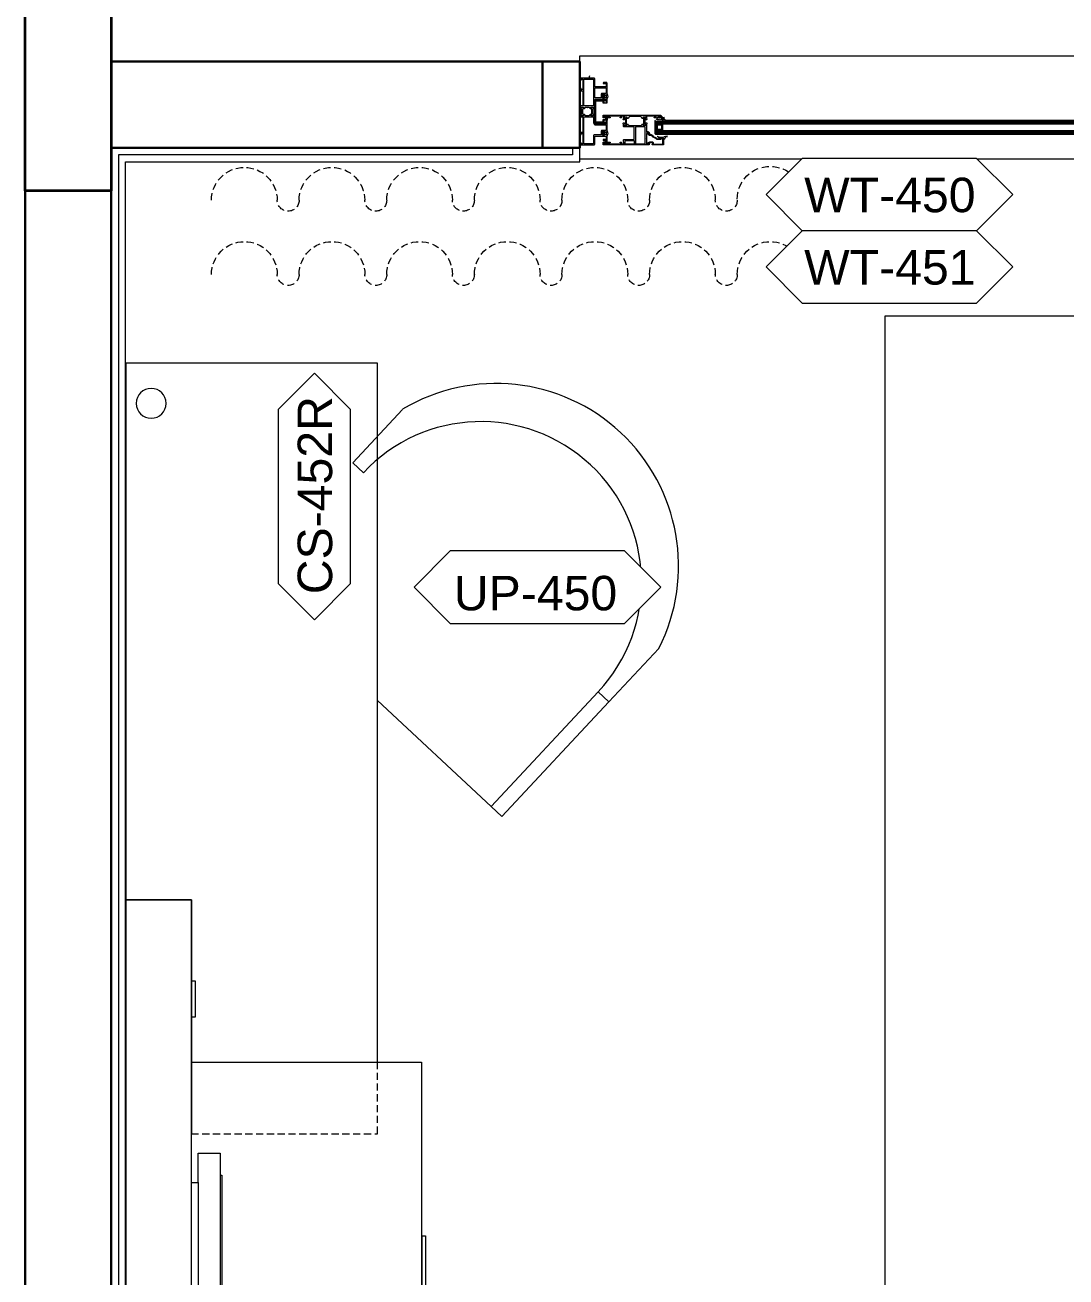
# Model space of a CAD drawing. Header units: centimetres. Extents: x 118932 to 154602, y -32682 to -23521.
# Drawn here: x 139786.2 to 139967.2, y -25458.4 to -25240.6 of the extents above; entities that cross this region are included whole.
import ezdxf

# ---------------------------------------------------------------- set-up
doc = ezdxf.new("R2010")
doc.units = ezdxf.units.CM
doc.header["$LTSCALE"] = 50
doc.header["$MEASUREMENT"] = 0
doc.linetypes.add('Dash', pattern=[6.35, 3.175, -3.175])
doc.linetypes.add('HIDDEN', pattern=[0.375, 0.25, -0.125])
for name, color, linetype, lineweight, true_color in [('GEN_00_BL_Yazı', 7, 'Continuous', 0, 0x4f5250), ('GEN_01_TA_Kolon', 7, 'Continuous', 35, 0xd05d28), ('GEN_02_TF_Aydınlatma', 7, 'Continuous', 9, 0xf6a950), ('GEN_02_TF_Mobilya', 7, 'Continuous', 5, 0x745e3d), ('GEN_02_TF_Pencere', 7, 'Continuous', 9, 0x6093ac), ('GEN_05_ML_Alçıpan_giydirme', 7, 'Continuous', 18, 0x7ebab5), ('GEN_05_ML_Mermer', 7, 'Continuous', 9, 0x9d8692), ('KALACAK DUVARLAR', 7, 'Continuous', 30, 0x005387), ('ÖRÜLECEK DUVARLAR', 7, 'Continuous', 30, 0xfaca30)]:
    doc.layers.add(name, color=color, linetype=linetype, lineweight=lineweight, true_color=true_color)
doc.layers.add('GEN_02_TF_Halı', color=7, linetype='Continuous', lineweight=5, true_color=0x903373, transparency=0.8)
doc.styles.add('Arial_6', font='arial.ttf', dxfattribs={"height": 59.5325})

# ---------------------------------------------------------------- blocks, each defined once
blk = doc.blocks.new('LEVEL 0-1_D BLOK_KOLON')
at = {"layer": 'GEN_01_TA_Kolon'}
blk.add_lwpolyline([(1009, 1793.48), (994, 1793.48), (994, 1832.98), (1009, 1832.98)], close=True, dxfattribs=at)
blk = doc.blocks.new('KALACAK DUVALAR LEVEL 0 D BLOK')
at = {"layer": 'KALACAK DUVARLAR', "elevation": 0}
for points in [[(-365.5, 1966.35), (-290.5, 1966.36), (-290.5, 1981.38), (-365.5, 1981.38)], [(-380.5, 1958.91), (-380.5, 1156.45), (-635.95, 1156.45), (-635.95, 1141.45), (-361.5, 1141.45), (-361.5, 1156.45), (-365.5, 1156.45), (-365.5, 1958.91)]]:
    blk.add_lwpolyline(points, dxfattribs=at)
blk = doc.blocks.new('P7_')
at = {"layer": 'GEN_02_TF_Pencere', "linetype": 'Continuous'}
for p, q in [((163293.16, -16172.52, 0), (163293.16, -16173.03, 0)), ((163293.18, -16172.52, 0), (163293.18, -16173.03, 0)), ((163293.2, -16172.52, 0), (163293.2, -16173.03, 0)), ((163293.22, -16172.52, 0), (163293.22, -16173.03, 0)), ((163293.24, -16172.52, 0), (163293.24, -16173.03, 0)), ((163293.26, -16172.52, 0), (163293.26, -16173.03, 0)), ((163293.28, -16172.52, 0), (163293.28, -16173.03, 0)), ((163293.3, -16172.52, 0), (163293.3, -16173.03, 0)), ((163293.32, -16172.52, 0), (163293.32, -16173.03, 0)), ((163293.34, -16172.52, 0), (163293.34, -16173.03, 0)), ((163293.36, -16172.52, 0), (163293.36, -16173.03, 0)), ((163293.38, -16172.52, 0), (163293.38, -16173.03, 0)), ((163293.4, -16172.52, 0), (163293.4, -16173.03, 0)), ((163293.42, -16172.52, 0), (163293.42, -16173.03, 0)), ((163293.44, -16172.52, 0), (163293.44, -16173.03, 0)), ((163293.46, -16172.52, 0), (163293.46, -16173.03, 0)), ((163293.16, -16176.92, 0), (163293.16, -16176.41, 0)), ((163293.18, -16176.92, 0), (163293.18, -16176.41, 0)), ((163293.2, -16176.92, 0), (163293.2, -16176.41, 0)), ((163293.22, -16176.92, 0), (163293.22, -16176.41, 0)), ((163293.24, -16176.92, 0), (163293.24, -16176.41, 0)), ((163293.26, -16176.92, 0), (163293.26, -16176.41, 0)), ((163293.28, -16176.92, 0), (163293.28, -16176.41, 0)), ((163293.3, -16176.92, 0), (163293.3, -16176.41, 0)), ((163293.32, -16176.92, 0), (163293.32, -16176.41, 0)), ((163293.34, -16176.92, 0), (163293.34, -16176.41, 0)), ((163293.36, -16176.92, 0), (163293.36, -16176.41, 0)), ((163293.38, -16176.92, 0), (163293.38, -16176.41, 0)), ((163293.4, -16176.92, 0), (163293.4, -16176.41, 0)), ((163293.42, -16176.92, 0), (163293.42, -16176.41, 0)), ((163293.44, -16176.92, 0), (163293.44, -16176.41, 0)), ((163293.46, -16176.92, 0), (163293.46, -16176.41, 0))]:
    blk.add_line(p, q, dxfattribs=at)
at = {"layer": 'GEN_02_TF_Pencere'}
for p, q in [((163301.79, -16173.07, 0), (163301.84, -16173.02, 0)), ((163301.79, -16173.57, 0), (163301.79, -16173.07, 0)), ((163301.79, -16173.22, 0), (163382.72, -16173.22, 0)), ((163301.79, -16173.32, 0), (163382.72, -16173.32, 0)), ((163301.79, -16173.42, 0), (163382.72, -16173.42, 0)), ((163301.79, -16173.52, 0), (163382.72, -16173.52, 0)), ((163301.84, -16173.62, 0), (163301.79, -16173.57, 0)), ((163302.16, -16173.62, 0), (163301.79, -16173.62, 0)), ((163301.79, -16173.62, 0), (163301.79, -16174.82, 0)), ((163301.79, -16174.82, 0), (163301.79, -16173.62, 0)), ((163301.83, -16174.82, 0), (163301.83, -16173.62, 0)), ((163301.87, -16174.82, 0), (163301.87, -16173.62, 0)), ((163301.91, -16174.82, 0), (163301.91, -16173.62, 0)), ((163301.95, -16174.82, 0), (163301.95, -16173.62, 0)), ((163301.99, -16174.82, 0), (163301.99, -16173.62, 0)), ((163302.01, -16173.77, 0), (163302.16, -16173.62, 0)), ((163302.01, -16174.67, 0), (163302.01, -16173.77, 0)), ((163302.03, -16173.75, 0), (163302.03, -16173.62, 0)), ((163302.07, -16173.71, 0), (163302.07, -16173.62, 0)), ((163302.09, -16173.8, 0), (163302.24, -16173.65, 0)), ((163302.09, -16174.64, 0), (163302.09, -16173.8, 0)), ((163302.1, -16172.65, 0), (163302.1, -16172.9, 0)), ((163302.11, -16172.94, 0), (163302.14, -16173, 0)), ((163302.11, -16173.67, 0), (163302.11, -16173.62, 0)), ((163302.52, -16172.62, 0), (163302.13, -16172.63, 0)), ((163302.15, -16173.63, 0), (163302.15, -16173.62, 0)), ((163302.16, -16173.62, 0), (163382.34, -16173.62, 0)), ((163302.21, -16173, 0), (163302.27, -16172.86, 0)), ((163302.24, -16173.65, 0), (163303.09, -16173.65, 0)), ((163302.24, -16173.9, 0), (163302.34, -16173.8, 0)), ((163302.24, -16174.54, 0), (163302.24, -16173.9, 0)), ((163302.33, -16172.86, 0), (163302.38, -16173, 0)), ((163302.34, -16173.8, 0), (163302.94, -16173.8, 0)), ((163302.62, -16172.34, 0), (163302.46, -16172.45, 0)), ((163302.46, -16173, 0), (163302.53, -16172.86, 0)), ((163302.48, -16172.51, 0), (163302.52, -16172.51, 0)), ((163302.52, -16172.51, 0), (163302.52, -16172.62, 0)), ((163302.59, -16172.86, 0), (163302.64, -16173, 0)), ((163302.6, -16172.6, 0), (163302.6, -16172.44, 0)), ((163302.87, -16172.34, 0), (163302.62, -16172.34, 0)), ((163302.63, -16172.41, 0), (163302.86, -16172.41, 0)), ((163302.86, -16172.62, 0), (163302.63, -16172.62, 0)), ((163302.72, -16173, 0), (163302.8, -16172.86, 0)), ((163302.85, -16172.86, 0), (163302.89, -16172.96, 0)), ((163303.03, -16172.45, 0), (163302.87, -16172.34, 0)), ((163302.88, -16172.62, 0), (163302.88, -16172.62, 0)), ((163302.89, -16172.44, 0), (163302.89, -16172.6, 0)), ((163302.89, -16172.96, 0), (163302.89, -16172.96, 0)), ((163302.93, -16172.83, 0), (163302.93, -16172.81, 0)), ((163302.93, -16172.83, 0), (163302.93, -16172.83, 0)), ((163302.94, -16173.8, 0), (163302.94, -16174.64, 0)), ((163302.97, -16172.62, 0), (163302.97, -16172.51, 0)), ((163302.97, -16172.51, 0), (163303.01, -16172.51, 0)), ((163303.27, -16172.62, 0), (163302.97, -16172.62, 0)), ((163302.99, -16173.01, 0), (163303.24, -16173.01, 0)), ((163303.03, -16172.72, 0), (163303.22, -16172.72, 0)), ((163303.22, -16172.92, 0), (163303.03, -16172.92, 0)), ((163303.09, -16173.65, 0), (163303.09, -16174.79, 0)), ((163303.3, -16172.54, 0), (163303.3, -16172.6, 0)), ((163303.32, -16172.81, 0), (163303.32, -16172.83, 0)), ((163303.4, -16172.97, 0), (163303.61, -16173.17, 0)), ((163303.66, -16173.13, 0), (163303.48, -16172.91, 0)), ((163303.57, -16173.02, 0), (163382.67, -16173.02, 0)), ((163303.66, -16173.12, 0), (163382.72, -16173.12, 0)), ((163301.79, -16174.87, 0), (163301.84, -16174.82, 0)), ((163301.79, -16174.82, 0), (163302.16, -16174.82, 0)), ((163301.79, -16174.82, 0), (163301.79, -16174.82, 0)), ((163301.79, -16175.37, 0), (163301.79, -16174.87, 0)), ((163301.79, -16174.92, 0), (163382.72, -16174.92, 0)), ((163301.79, -16175.02, 0), (163382.72, -16175.02, 0)), ((163301.79, -16175.12, 0), (163382.72, -16175.12, 0)), ((163301.79, -16175.22, 0), (163382.72, -16175.22, 0)), ((163301.79, -16175.32, 0), (163382.72, -16175.32, 0)), ((163301.84, -16175.42, 0), (163301.79, -16175.37, 0)), ((163301.84, -16175.42, 0), (163382.67, -16175.42, 0)), ((163302.16, -16174.82, 0), (163302.01, -16174.67, 0)), ((163302.03, -16174.82, 0), (163302.03, -16174.68, 0)), ((163302.07, -16174.82, 0), (163302.07, -16174.72, 0)), ((163302.24, -16174.79, 0), (163302.09, -16174.64, 0)), ((163302.11, -16174.82, 0), (163302.11, -16174.76, 0)), ((163302.15, -16174.82, 0), (163302.15, -16174.8, 0)), ((163302.16, -16174.82, 0), (163382.34, -16174.82, 0)), ((163302.34, -16174.64, 0), (163302.24, -16174.54, 0)), ((163303.09, -16174.79, 0), (163302.24, -16174.79, 0)), ((163302.24, -16175.82, 0), (163302.25, -16175.82, 0)), ((163302.94, -16174.64, 0), (163302.34, -16174.64, 0)), ((163302.92, -16176.14, 0), (163302.91, -16176.15, 0)), ((163303.24, -16176.13, 0), (163302.97, -16176.13, 0)), ((163303.27, -16176.33, 0), (163303.27, -16176.15, 0)), ((163303.33, -16176.36, 0), (163303.3, -16176.36, 0)), ((163303.3, -16176.36, 0), (163303.3, -16176.36, 0))]:
    blk.add_line(p, q, dxfattribs=at)
at = {"layer": 'GEN_02_TF_Pencere', "extrusion": (0, 0, -1), "elevation": 0}
for points in [[(-163289.22, -16167.88), (-163289.22, -16170.51, 0.414214), (-163289.19, -16170.54), (-163288.75, -16170.54, -0.414214), (-163288.72, -16170.57), (-163288.72, -16170.85), (-163288.72, -16171.01), (-163288.95, -16171.03, -0.957329), (-163288.96, -16170.99, 0.267761), (-163288.94, -16170.98), (-163288.89, -16170.82, 0.843081), (-163288.9, -16170.76), (-163289.35, -16170.76, 0.577366), (-163289.37, -16170.81), (-163289.28, -16170.96, 0.182697), (-163289.27, -16170.97, -0.849744), (-163289.28, -16171.01), (-163289.37, -16171.01, -0.267944), (-163289.63, -16170.86), (-163289.66, -16170.81, 0.267966), (-163289.74, -16170.76), (-163289.83, -16170.76, -1), (-163289.89, -16170.76), (-163289.97, -16170.76, -1), (-163290.03, -16170.76), (-163290.09, -16170.76), (-163290.11, -16170.8), (-163290.13, -16170.76), (-163290.26, -16170.76, 0.267964), (-163290.34, -16170.81), (-163290.37, -16170.86, -0.267944), (-163290.63, -16171.01), (-163290.72, -16171.01, -0.849637), (-163290.73, -16170.97, 0.182928), (-163290.72, -16170.96), (-163290.63, -16170.81, 0.577366), (-163290.65, -16170.76), (-163291.11, -16170.76, 0.843087), (-163291.12, -16170.82), (-163291.06, -16170.98, 0.268123), (-163291.04, -16170.99, -0.957545), (-163291.05, -16171.03), (-163291.35, -16171.01, -0.493156), (-163291.36, -16170.98), (-163291.33, -16170.9, -0.312805), (-163291.31, -16170.88, 0.41134), (-163291.29, -16170.85), (-163291.29, -16169.55, 0.414214), (-163291.49, -16169.35), (-163293.26, -16169.35, 0.414214), (-163293.29, -16169.38), (-163293.24, -16169.52, -0.414214), (-163293.27, -16169.55), (-163293.41, -16169.55, -0.414214), (-163293.44, -16169.52), (-163293.44, -16169.17, -0.399096), (-163293.39, -16169.12), (-163293.01, -16169.1, -0.429495), (-163292.98, -16169.13), (-163292.98, -16169.15, 0.414214), (-163292.93, -16169.2), (-163292.74, -16169.2, 0.414214), (-163292.64, -16169.1), (-163292.64, -16168.6, 0.414214), (-163292.74, -16168.5), (-163292.93, -16168.5, 0.414214), (-163292.98, -16168.55), (-163292.98, -16168.57, -0.429487), (-163293.01, -16168.6), (-163293.39, -16168.58, -0.399104), (-163293.44, -16168.53), (-163293.44, -16166.58, -0.414214), (-163293.34, -16166.48), (-163292.82, -16166.48, -0.414214), (-163292.79, -16166.51), (-163292.79, -16166.6, -0.400696), (-163292.81, -16166.63), (-163293.25, -16166.65, 0.400696), (-163293.28, -16166.68), (-163293.28, -16167.19, 0.414214), (-163293.25, -16167.22), (-163291.32, -16167.22, 0.414214), (-163291.29, -16167.19), (-163291.29, -16165.83, -0.414214), (-163291.14, -16165.68), (-163288.75, -16165.68, -0.414214), (-163288.72, -16165.71), (-163288.72, -16165.93, -0.414214), (-163288.87, -16166.08), (-163288.9, -16166.08, -0.414214), (-163288.92, -16166.06), (-163288.92, -16166.01, -0.36604), (-163288.89, -16165.98, 0.365984), (-163288.87, -16165.95), (-163288.87, -16165.86, 0.414214), (-163288.9, -16165.83), (-163289.01, -16165.83, 0.367429), (-163289.03, -16165.86, -0.364526), (-163289.06, -16165.88), (-163289.19, -16165.88, 0.414214), (-163289.22, -16165.91), (-163289.22, -16166.75), (-163289.25, -16166.78), (-163289.22, -16166.81), (-163289.22, -16167.65, 0.414214), (-163289.19, -16167.68), (-163289.06, -16167.68, -0.364526), (-163289.03, -16167.71, 0.367429), (-163289.01, -16167.73), (-163288.9, -16167.73, 0.414214), (-163288.87, -16167.7), (-163288.87, -16167.61, 0.365984), (-163288.89, -16167.58, -0.36604), (-163288.92, -16167.55), (-163288.92, -16167.5, -0.414214), (-163288.9, -16167.48), (-163288.87, -16167.48, -0.414214), (-163288.72, -16167.63), (-163288.72, -16167.8, -0.414214), (-163288.8, -16167.88), (-163289.22, -16167.88)], [(-163291.29, -16169.12), (-163291.29, -16167.43, 0.414189), (-163291.32, -16167.4), (-163293.23, -16167.4, 0.414238), (-163293.26, -16167.43), (-163293.26, -16168.32, 0.414214), (-163293.23, -16168.35), (-163292.54, -16168.35, -0.414214), (-163292.44, -16168.45), (-163292.44, -16169.05, 0.414214), (-163292.34, -16169.15), (-163291.32, -16169.15, 0.414214), (-163291.29, -16169.12)], [(-163292.78, -16169.39, 0.198912), (-163292.79, -16169.37, 0.198912), (-163292.81, -16169.36), (-163293.22, -16169.36, 0.518649), (-163293.25, -16169.4), (-163293.21, -16169.52, -0.518649), (-163293.24, -16169.56), (-163293.4, -16169.56, 0.414214), (-163293.43, -16169.59), (-163293.43, -16170.05, 0.414214), (-163293.4, -16170.08), (-163292.81, -16170.08, 0.414214), (-163292.78, -16170.05), (-163292.78, -16169.71), (-163291.43, -16169.71), (-163291.43, -16171.49), (-163291.43, -16173.28), (-163292.78, -16173.28), (-163292.78, -16172.94, 0.414214), (-163292.81, -16172.91), (-163293.4, -16172.91, 0.414214), (-163293.43, -16172.94), (-163293.43, -16173.4, 0.414214), (-163293.4, -16173.43), (-163293.24, -16173.43, -0.518649), (-163293.21, -16173.47), (-163293.25, -16173.59, 0.518649), (-163293.22, -16173.63), (-163292.81, -16173.63, 0.414214), (-163292.78, -16173.6), (-163292.78, -16173.43, -0.414214), (-163292.75, -16173.4), (-163291.34, -16173.4, 0.414214), (-163291.31, -16173.37), (-163291.31, -16171.49), (-163291.31, -16169.62, 0.414214), (-163291.34, -16169.59), (-163292.75, -16169.59, -0.414214), (-163292.78, -16169.56), (-163292.78, -16169.39)], [(-163293.44, -16168.41, 0.064394), (-163293.52, -16168.62, 0.064394), (-163293.55, -16168.84, 0.129325), (-163293.44, -16169.27), (-163293.44, -16169.12, -0.399528), (-163293.41, -16169.09), (-163292.99, -16169.07, -0.414214), (-163292.96, -16169.1), (-163292.96, -16169.13, 0.414214), (-163292.93, -16169.16), (-163292.93, -16169.16, 0.295923), (-163292.84, -16169.1, 0.104809), (-163292.78, -16168.84, 0.104809), (-163292.84, -16168.58, 0.295923), (-163292.93, -16168.52), (-163292.93, -16168.52, 0.414214), (-163292.96, -16168.55), (-163292.96, -16168.58, -0.414214), (-163292.99, -16168.61), (-163293.41, -16168.59, -0.399528), (-163293.44, -16168.56), (-163293.44, -16168.41)], [(-163292.89, -16169.49, -0.190395), (-163292.88, -16169.51), (-163292.88, -16169.95, -0.414214), (-163292.91, -16169.98), (-163293.3, -16169.98, -0.414214), (-163293.33, -16169.95), (-163293.33, -16169.69, -0.414214), (-163293.3, -16169.66), (-163293.26, -16169.66, 0.505029), (-163293.12, -16169.47), (-163292.91, -16169.48, -0.190395), (-163292.89, -16169.49)], [(-163293.29, -16168.7), (-163292.97, -16168.71, -0.337036), (-163292.94, -16168.74, -0.054259), (-163292.93, -16168.84, -0.054259), (-163292.94, -16168.95, -0.337036), (-163292.97, -16168.97), (-163293.29, -16168.99, -0.32284), (-163293.32, -16168.97, -0.093955), (-163293.35, -16168.84, -0.093955), (-163293.32, -16168.72, -0.32284), (-163293.29, -16168.7)], [(-163289.02, -16171.93), (-163289.02, -16171.08, -0.131652), (-163289, -16171.02), (-163288.9, -16170.84), (-163288.9, -16170.8, 0.414214), (-163288.94, -16170.76), (-163289.28, -16170.76, 0.414214), (-163289.32, -16170.8), (-163289.32, -16170.84), (-163289.21, -16171.02, -0.131652), (-163289.2, -16171.08), (-163289.2, -16171.93, -0.131652), (-163289.21, -16171.99), (-163289.32, -16172.17), (-163289.32, -16172.2, 0.414214), (-163289.28, -16172.24), (-163288.94, -16172.24, 0.414214), (-163288.9, -16172.2), (-163288.9, -16172.17), (-163289, -16171.99, -0.131652), (-163289.02, -16171.93)], [(-163290.77, -16171.93), (-163290.77, -16171.08, -0.131652), (-163290.76, -16171.02), (-163290.65, -16170.84), (-163290.65, -16170.8, 0.414214), (-163290.69, -16170.76), (-163291.03, -16170.76, 0.414214), (-163291.07, -16170.8), (-163291.07, -16170.84), (-163290.97, -16171.02, -0.131652), (-163290.95, -16171.08), (-163290.95, -16171.93, -0.131652), (-163290.97, -16171.99), (-163291.07, -16172.17), (-163291.07, -16172.2, 0.414214), (-163291.03, -16172.24), (-163290.69, -16172.24, 0.414214), (-163290.65, -16172.2), (-163290.65, -16172.17), (-163290.76, -16171.99, -0.131652), (-163290.77, -16171.93)], [(-163288.75, -16177.33), (-163291.14, -16177.33, -0.414214), (-163291.29, -16177.18), (-163291.29, -16175.81, 0.414214), (-163291.32, -16175.78), (-163293.25, -16175.78, 0.414214), (-163293.28, -16175.81), (-163293.28, -16176.32, 0.400696), (-163293.25, -16176.35), (-163292.81, -16176.38, -0.400696), (-163292.79, -16176.41), (-163292.79, -16176.5, -0.414214), (-163292.82, -16176.53), (-163293.34, -16176.53, -0.414214), (-163293.44, -16176.43), (-163293.44, -16175.6, -0.399104), (-163293.39, -16175.55), (-163293.01, -16175.53, -0.429487), (-163292.98, -16175.56), (-163292.98, -16175.58, 0.414214), (-163292.93, -16175.63), (-163292.74, -16175.63, 0.414214), (-163292.64, -16175.53), (-163292.64, -16175.03, 0.414214), (-163292.74, -16174.93), (-163292.93, -16174.93, 0.414214), (-163292.98, -16174.98), (-163292.98, -16175, -0.429495), (-163293.01, -16175.03), (-163293.39, -16175.02, -0.399096), (-163293.44, -16174.97), (-163293.44, -16173.49, -0.414214), (-163293.41, -16173.46), (-163293.27, -16173.46, -0.518649), (-163293.24, -16173.5), (-163293.28, -16173.62, 0.518649), (-163293.25, -16173.66), (-163291.49, -16173.66, 0.414214), (-163291.29, -16173.46), (-163291.29, -16172.16, 0.41134), (-163291.31, -16172.13, -0.312805), (-163291.33, -16172.11), (-163291.36, -16172.03, -0.493156), (-163291.35, -16172), (-163291.05, -16171.98, -0.957545), (-163291.04, -16172.02, 0.268123), (-163291.06, -16172.03), (-163291.12, -16172.19, 0.843087), (-163291.11, -16172.25), (-163290.65, -16172.25, 0.577366), (-163290.63, -16172.2), (-163290.72, -16172.04, 0.182928), (-163290.73, -16172.03, -0.849637), (-163290.72, -16172), (-163290.63, -16172, -0.267944), (-163290.37, -16172.15), (-163290.34, -16172.2, 0.267964), (-163290.26, -16172.25), (-163290.13, -16172.25), (-163290.11, -16172.21), (-163290.09, -16172.25), (-163290.03, -16172.25, -1), (-163289.97, -16172.25), (-163289.89, -16172.25, -1), (-163289.83, -16172.25), (-163289.74, -16172.25, 0.267966), (-163289.66, -16172.2), (-163289.63, -16172.15, -0.267944), (-163289.37, -16172), (-163289.28, -16172, -0.849744), (-163289.27, -16172.03, 0.182697), (-163289.28, -16172.04), (-163289.37, -16172.2, 0.577366), (-163289.35, -16172.25), (-163288.9, -16172.25, 0.843081), (-163288.89, -16172.19), (-163288.94, -16172.03, 0.267761), (-163288.96, -16172.02, -0.957329), (-163288.95, -16171.98), (-163288.72, -16172), (-163288.72, -16172.16), (-163288.72, -16172.43, -0.414214), (-163288.75, -16172.46), (-163289.19, -16172.46, 0.414214), (-163289.22, -16172.49), (-163289.22, -16175.13), (-163288.8, -16175.13, -0.414214), (-163288.72, -16175.21), (-163288.72, -16175.38, -0.414214), (-163288.87, -16175.53), (-163288.9, -16175.53, -0.414214), (-163288.92, -16175.51), (-163288.92, -16175.45, -0.36604), (-163288.89, -16175.42, 0.365984), (-163288.87, -16175.4), (-163288.87, -16175.31, 0.414214), (-163288.9, -16175.28), (-163289.01, -16175.28, 0.367429), (-163289.03, -16175.3, -0.364526), (-163289.06, -16175.33), (-163289.19, -16175.33, 0.414214), (-163289.22, -16175.36), (-163289.22, -16176.2), (-163289.25, -16176.23), (-163289.22, -16176.26), (-163289.22, -16177.1, 0.414214), (-163289.19, -16177.13), (-163289.06, -16177.13, -0.364526), (-163289.03, -16177.15, 0.367429), (-163289.01, -16177.18), (-163288.9, -16177.18, 0.414214), (-163288.87, -16177.15), (-163288.87, -16177.06, 0.365984), (-163288.89, -16177.03, -0.36604), (-163288.92, -16177), (-163288.92, -16176.95, -0.414214), (-163288.9, -16176.93), (-163288.87, -16176.93, -0.414214), (-163288.72, -16177.08), (-163288.72, -16177.3, -0.414214), (-163288.75, -16177.33)], [(-163291.11, -16177.15), (-163289.4, -16177.15), (-163289.4, -16172.46), (-163291.11, -16172.46), (-163291.11, -16173.46, -0.414214), (-163291.49, -16173.84), (-163293.23, -16173.84, 0.414214), (-163293.26, -16173.87), (-163293.26, -16174.75, 0.414214), (-163293.23, -16174.78), (-163292.54, -16174.78, -0.414214), (-163292.44, -16174.88), (-163292.44, -16175.48, 0.414214), (-163292.34, -16175.58), (-163291.21, -16175.58, -0.414214), (-163291.11, -16175.68), (-163291.11, -16177.15)], [(-163292.82, -16172.12), (-163302.76, -16172.12, 0.414214), (-163302.79, -16172.15), (-163302.79, -16172.59, 0.414214), (-163302.76, -16172.62), (-163302.56, -16172.62, 0.414214), (-163302.49, -16172.55, 0.414214), (-163302.52, -16172.52), (-163302.6, -16172.52, -0.414214), (-163302.65, -16172.47), (-163302.65, -16172.35, -0.414214), (-163302.6, -16172.3), (-163301.93, -16172.3, -0.414214), (-163301.88, -16172.35), (-163301.88, -16172.47, -0.414214), (-163301.93, -16172.52), (-163302.01, -16172.52, 0.414214), (-163302.04, -16172.55, 0.414214), (-163301.97, -16172.62), (-163301.66, -16172.62, 0.414214), (-163301.61, -16172.57), (-163301.61, -16172.55, 0.414214), (-163301.64, -16172.52), (-163301.71, -16172.52, -0.414214), (-163301.74, -16172.49), (-163301.74, -16172.32), (-163300.32, -16172.32, -0.414214), (-163300.29, -16172.35), (-163300.29, -16172.62), (-163300.36, -16172.88, 0.700075), (-163300.25, -16172.95), (-163300.23, -16172.94), (-163300.06, -16172.77, 0.617785), (-163300.07, -16172.71, -0.283333), (-163300.1, -16172.69), (-163300.15, -16172.5), (-163300.15, -16172.48, -0.673162), (-163300.1, -16172.46, 0.202354), (-163300.07, -16172.47), (-163299.69, -16172.47, -0.415901), (-163299.66, -16172.5), (-163299.66, -16172.52, -0.137872), (-163299.66, -16172.54), (-163299.76, -16172.69, 0.585714), (-163299.74, -16172.72), (-163299.6, -16172.72, 0.30109), (-163299.51, -16172.67), (-163299.35, -16172.41, -0.261413), (-163299.27, -16172.37), (-163298.44, -16172.37), (-163298.42, -16172.4), (-163298.4, -16172.37), (-163298.34, -16172.37, 1), (-163298.28, -16172.37), (-163298.2, -16172.37, 1), (-163298.14, -16172.37), (-163297.35, -16172.37, -0.261413), (-163297.27, -16172.41), (-163297.11, -16172.67, 0.261381), (-163297.03, -16172.72), (-163296.88, -16172.72, 0.585524), (-163296.87, -16172.69), (-163296.96, -16172.54, -0.137707), (-163296.96, -16172.52), (-163296.96, -16172.5, -0.414214), (-163296.93, -16172.47), (-163296.55, -16172.47, 0.202488), (-163296.52, -16172.46, -0.673126), (-163296.47, -16172.48), (-163296.47, -16172.5), (-163296.52, -16172.69, -0.283536), (-163296.55, -16172.71, 0.617796), (-163296.56, -16172.77), (-163296.39, -16172.94), (-163296.37, -16172.95, 0.700399), (-163296.27, -16172.88), (-163296.34, -16172.62), (-163296.34, -16172.35, -0.414214), (-163296.31, -16172.32), (-163295.99, -16172.32, -0.414214), (-163295.96, -16172.35), (-163295.96, -16172.56, 0.414214), (-163295.93, -16172.59), (-163295.77, -16172.59, 0.414214), (-163295.74, -16172.56), (-163295.74, -16172.5, 0.414214), (-163295.77, -16172.47), (-163295.84, -16172.47), (-163295.84, -16172.32), (-163293.84, -16172.32), (-163293.84, -16172.47), (-163293.94, -16172.47, 0.414214), (-163293.97, -16172.5), (-163293.97, -16172.57, 0.414214), (-163293.92, -16172.62), (-163293.61, -16172.62, 0.414214), (-163293.54, -16172.55, 0.414214), (-163293.57, -16172.52), (-163293.65, -16172.52, -0.414214), (-163293.7, -16172.47), (-163293.7, -16172.35, -0.414214), (-163293.65, -16172.3), (-163292.98, -16172.3, -0.414214), (-163292.93, -16172.35), (-163292.93, -16172.47, -0.414214), (-163292.98, -16172.52), (-163293.06, -16172.52, 0.414214), (-163293.09, -16172.55, 0.414214), (-163293.02, -16172.62), (-163292.82, -16172.62, 0.414214), (-163292.79, -16172.59), (-163292.79, -16172.15, 0.414214), (-163292.82, -16172.12)], [(-163300.76, -16177.32), (-163292.82, -16177.33, 0.198912), (-163292.79, -16177.32, 0.198912), (-163292.79, -16177.3), (-163292.79, -16176.86, 0.414214), (-163292.82, -16176.83), (-163293.02, -16176.82, 0.414214), (-163293.09, -16176.89, 0.414214), (-163293.06, -16176.93), (-163292.98, -16176.93, -0.414214), (-163292.93, -16176.97), (-163292.93, -16177.1, -0.414214), (-163292.98, -16177.15), (-163293.65, -16177.14, -0.414214), (-163293.7, -16177.09), (-163293.7, -16176.97, -0.414214), (-163293.65, -16176.92), (-163293.57, -16176.92, 0.414214), (-163293.54, -16176.89, 0.414214), (-163293.61, -16176.82), (-163293.92, -16176.82, 0.414214), (-163293.97, -16176.87), (-163293.97, -16176.94, 0.414214), (-163293.94, -16176.97), (-163293.84, -16176.97), (-163293.84, -16177.12), (-163295.84, -16177.12), (-163295.84, -16176.97), (-163295.77, -16176.97, 0.414214), (-163295.74, -16176.94), (-163295.74, -16176.88, 0.414214), (-163295.77, -16176.85), (-163295.93, -16176.85, 0.414214), (-163295.96, -16176.88), (-163295.96, -16177.09, -0.414214), (-163295.99, -16177.12), (-163296.34, -16177.12), (-163296.33, -16176.42, 0.414213), (-163296.36, -16176.39), (-163298.13, -16176.39), (-163298.13, -16175.31), (-163298.16, -16175.28), (-163298.13, -16175.25), (-163298.13, -16174.17), (-163296.38, -16174.17, 0.414277), (-163296.28, -16174.07), (-163296.28, -16174.04, 0.339312), (-163296.3, -16174.02), (-163296.32, -16174.01, -0.339802), (-163296.33, -16173.99), (-163296.33, -16173.81), (-163296.26, -16173.55, 0.700085), (-163296.37, -16173.47), (-163296.39, -16173.48), (-163296.56, -16173.66, 0.617948), (-163296.54, -16173.72, -0.283637), (-163296.52, -16173.74), (-163296.47, -16173.92), (-163296.47, -16173.94, -0.673161), (-163296.52, -16173.96, 0.202488), (-163296.54, -16173.95), (-163296.93, -16173.95, -0.414214), (-163296.96, -16173.92), (-163296.96, -16173.9, -0.137872), (-163296.96, -16173.89), (-163296.86, -16173.73, 0.585524), (-163296.88, -16173.7), (-163297.02, -16173.7, 0.261413), (-163297.11, -16173.75), (-163297.18, -16173.87, -0.261413), (-163297.27, -16173.92), (-163298.18, -16173.92), (-163299.35, -16173.92, -0.261413), (-163299.43, -16173.87), (-163299.51, -16173.75, 0.261413), (-163299.59, -16173.7), (-163299.74, -16173.7, 0.585524), (-163299.75, -16173.73), (-163299.66, -16173.88, -0.137872), (-163299.66, -16173.9), (-163299.66, -16173.92, -0.414214), (-163299.69, -16173.95), (-163300.07, -16173.95, 0.202488), (-163300.09, -16173.96, -0.673161), (-163300.15, -16173.94), (-163300.15, -16173.92), (-163300.09, -16173.74, -0.283637), (-163300.07, -16173.71, 0.617948), (-163300.06, -16173.65), (-163300.23, -16173.48), (-163300.25, -16173.47, 0.700085), (-163300.35, -16173.54), (-163300.28, -16173.8), (-163300.28, -16175.09, -0.414214), (-163300.31, -16175.12), (-163300.45, -16175.12, -0.414214), (-163300.48, -16175.09), (-163300.48, -16175, 0.463003), (-163300.52, -16174.97, 0.372825), (-163300.6, -16175.07), (-163300.6, -16175.09, -0.414214), (-163300.63, -16175.12), (-163300.7, -16175.12, 0.414214), (-163300.78, -16175.2), (-163300.78, -16175.37, 0.414214), (-163300.63, -16175.52), (-163300.61, -16175.52, 0.414214), (-163300.58, -16175.49), (-163300.58, -16175.45, 0.380812), (-163300.61, -16175.42, -0.365977), (-163300.63, -16175.39), (-163300.63, -16175.3, -0.414214), (-163300.6, -16175.27), (-163300.49, -16175.27, -0.365977), (-163300.46, -16175.3, 0.369187), (-163300.44, -16175.32), (-163300.31, -16175.32, -0.414214), (-163300.28, -16175.35), (-163300.28, -16176.19), (-163300.25, -16176.22), (-163300.28, -16176.25), (-163300.29, -16177.09, -0.414214), (-163300.32, -16177.12), (-163300.44, -16177.12, 0.365995), (-163300.47, -16177.15, -0.365977), (-163300.5, -16177.17), (-163300.61, -16177.17, -0.414214), (-163300.64, -16177.14), (-163300.64, -16177.05, -0.374045), (-163300.61, -16177.02, 0.366034), (-163300.59, -16176.99), (-163300.59, -16176.95, 0.414214), (-163300.62, -16176.92), (-163300.64, -16176.92, 0.414214), (-163300.79, -16177.07), (-163300.79, -16177.29, 0.414214), (-163300.76, -16177.32)], [(-163292.88, -16173.04), (-163292.88, -16173.48, -0.395113), (-163292.91, -16173.51), (-163293.12, -16173.52, 0.505029), (-163293.26, -16173.33), (-163293.3, -16173.33, -0.414214), (-163293.33, -16173.3), (-163293.33, -16173.04, -0.414214), (-163293.3, -16173.01), (-163292.91, -16173.01, -0.414214), (-163292.88, -16173.04)], [(-163296.82, -16173.64), (-163296.82, -16172.79, 0.131653), (-163296.84, -16172.73), (-163296.94, -16172.55), (-163296.94, -16172.51, -0.414213), (-163296.9, -16172.47), (-163296.56, -16172.47, -0.414214), (-163296.52, -16172.51), (-163296.52, -16172.55), (-163296.62, -16172.73, 0.131652), (-163296.64, -16172.79), (-163296.64, -16173.64, 0.131652), (-163296.62, -16173.7), (-163296.52, -16173.88), (-163296.52, -16173.91, -0.414214), (-163296.56, -16173.95), (-163296.9, -16173.95, -0.414213), (-163296.94, -16173.91), (-163296.94, -16173.88), (-163296.84, -16173.7, 0.131652), (-163296.82, -16173.64)], [(-163299.82, -16173.63), (-163299.82, -16172.79, -0.131653), (-163299.8, -16172.73), (-163299.7, -16172.55), (-163299.7, -16172.51, 0.414213), (-163299.74, -16172.47), (-163300.08, -16172.47, 0.414214), (-163300.12, -16172.51), (-163300.12, -16172.55), (-163300.01, -16172.73, -0.131652), (-163300, -16172.79), (-163300, -16173.63, -0.131652), (-163300.01, -16173.69), (-163300.12, -16173.87), (-163300.12, -16173.91, 0.414214), (-163300.08, -16173.95), (-163299.74, -16173.95, 0.414213), (-163299.7, -16173.91), (-163299.7, -16173.87), (-163299.8, -16173.69, -0.131652), (-163299.82, -16173.63)], [(-163293.44, -16174.85, 0.064394), (-163293.52, -16175.06, 0.064394), (-163293.55, -16175.28, 0.129325), (-163293.44, -16175.71), (-163293.44, -16175.56, -0.399528), (-163293.41, -16175.53), (-163292.99, -16175.51, -0.414214), (-163292.96, -16175.54), (-163292.96, -16175.57, 0.414214), (-163292.93, -16175.6), (-163292.93, -16175.6, 0.295923), (-163292.84, -16175.54, 0.104809), (-163292.78, -16175.28, 0.104809), (-163292.84, -16175.02, 0.295923), (-163292.93, -16174.96), (-163292.93, -16174.96, 0.414214), (-163292.96, -16174.99), (-163292.96, -16175.02, -0.414214), (-163292.99, -16175.05), (-163293.41, -16175.03, -0.399528), (-163293.44, -16175), (-163293.44, -16174.85)], [(-163293.29, -16175.13), (-163292.97, -16175.15, -0.337036), (-163292.94, -16175.17, -0.054259), (-163292.93, -16175.28, -0.054259), (-163292.94, -16175.38, -0.337036), (-163292.97, -16175.41), (-163293.29, -16175.42, -0.32284), (-163293.32, -16175.4, -0.093955), (-163293.35, -16175.28, -0.093955), (-163293.32, -16175.15, -0.32284), (-163293.29, -16175.13)], [(-163303.24, -16177.33), (-163301.32, -16177.33, 0.41421), (-163301.29, -16177.3), (-163301.29, -16177.24, 0.41421), (-163301.32, -16177.21), (-163301.34, -16177.21), (-163301.34, -16176.91), (-163301.07, -16176.91), (-163301.04, -16176.94, 0.414213), (-163301, -16176.95), (-163300.83, -16176.85, 0.767327), (-163300.85, -16176.79), (-163301.36, -16176.79, 0.414213), (-163301.46, -16176.89), (-163301.46, -16177.16, -0.414213), (-163301.51, -16177.21), (-163303.1, -16177.21, -0.414213), (-163303.15, -16177.16), (-163303.15, -16176.3, -0.414213), (-163303.1, -16176.25), (-163303.04, -16176.25, -0.127549), (-163303.01, -16176.25, 0.13898), (-163302.41, -16176.39), (-163302.27, -16176.39, 0.215322), (-163302.03, -16176.29, -0.168624), (-163301.57, -16176.03, 0.197358), (-163301.36, -16175.9), (-163301.26, -16175.74, -0.244575), (-163301.11, -16175.67), (-163300.83, -16175.67, 0.767327), (-163300.8, -16175.56), (-163301, -16175.45, 0.577351), (-163301.05, -16175.48), (-163301.05, -16175.55), (-163301.11, -16175.55, 0.244575), (-163301.35, -16175.67), (-163301.46, -16175.83, -0.197358), (-163301.59, -16175.91, 0.168624), (-163302.12, -16176.21, -0.215322), (-163302.27, -16176.27), (-163302.51, -16176.27, -0.114883), (-163302.95, -16176.15, 0.126996), (-163303.05, -16176.13), (-163303.24, -16176.13, 0.414213), (-163303.27, -16176.16), (-163303.27, -16177.3, 0.414213), (-163303.24, -16177.33)], [(-163298.21, -16176.6, -0.198912), (-163298.19, -16176.59), (-163296.57, -16176.59, -0.414214), (-163296.54, -16176.62), (-163296.54, -16177.09, -0.414214), (-163296.57, -16177.12), (-163298.19, -16177.12, -0.414214), (-163298.22, -16177.09), (-163298.22, -16176.62, -0.198912), (-163298.21, -16176.6)]]:
    blk.add_lwpolyline(points, format="xyb", close=True, dxfattribs=at)
for points in [[(-163289.4, -16170.54), (-163289.4, -16165.86), (-163291.11, -16165.86), (-163291.11, -16170.54), (-163289.4, -16170.54)], [(-163298.38, -16177.12), (-163300.09, -16177.12), (-163300.08, -16174.17), (-163298.37, -16174.17), (-163298.38, -16177.12)]]:
    blk.add_lwpolyline(points, close=True, dxfattribs=at)
at = {"layer": 'GEN_02_TF_Pencere', "linetype": 'Continuous', "elevation": 0}
for points in [[(163293.65, -16172.52), (163292.97, -16172.52), (163292.97, -16172.43), (163293.65, -16172.43), (163293.65, -16172.52)], [(163292.97, -16176.92), (163293.65, -16176.92), (163293.65, -16177.01), (163292.97, -16177.01), (163292.97, -16176.92)]]:
    blk.add_lwpolyline(points, close=True, dxfattribs=at)
at = {"layer": 'GEN_02_TF_Pencere'}
blk.add_arc((163290.64, -16165.48, 0), 0.332, 142.1442, 217.8558, dxfattribs=at)
at = {"layer": 'GEN_02_TF_Pencere', "extrusion": (0, 0, -1)}
for centre, major_axis, start_param, end_param in [((163302.13, -16172.65, 0), (0.03, 0), 3.140437, 4.711235), ((163302.2, -16172.9, 0), (0.1, 0), 2.680578, 3.140437), ((163302.18, -16172.98, 0), (-0.0413, 0), 3.504733, 5.82217), ((163302.3, -16172.87, 0), (0.03, 0), 3.490789, 5.931679), ((163302.42, -16172.98, 0), (0.0413, 0), 0.458704, 2.776141), ((163302.48, -16172.48, 0), (-0.04, 0), 4.711234, 7.229163), ((163302.56, -16172.87, 0), (-0.03, 0), 0.487351, 2.788352), ((163302.63, -16172.44, 0), (-0.03, 0), -0.001157, 1.56964), ((163302.63, -16172.6, 0), (-0.03, 0), 4.711232, 6.282029), ((163302.68, -16172.98, 0), (0.0413, 0), 0.458705, 2.776142), ((163302.83, -16172.87, 0), (0.03, 0), 3.628945, 5.929947), ((163302.86, -16172.44, 0), (0.03, 0), 4.711233, 6.282031), ((163302.86, -16172.6, 0), (-0.03, 0), 3.925836, 4.711232), ((163302.86, -16172.6, 0), (-0.03, 0), 3.140439, 3.925836), ((163302.99, -16172.92, 0), (0.1, 0), 2.178997, 2.788351), ((163303.03, -16172.81, 0), (0.1, 0), 3.140436, 4.711234), ((163303.03, -16172.83, 0), (0.1, 0), 1.569641, 3.140438), ((163302.99, -16172.92, 0), (-0.1, 0), 4.711235, 5.320589), ((163303.01, -16172.47, 0), (0.04, 0), -0.948289, 1.56964), ((163303.22, -16172.81, 0), (0.1, 0), 4.711232, 6.28203), ((163303.22, -16172.83, 0), (-0.1, 0), 3.140436, 4.711234), ((163303.24, -16172.92, 0), (-0.1, 0), 3.745027, 4.711234), ((163303.27, -16172.6, 0), (0.03, 0), -0.001157, 1.56964), ((163303.33, -16172.54, 0), (0.03, 0), 3.140437, 6.105223), ((163303.36, -16173, 0), (0.0509, 0), 3.745027, 5.454025), ((163307.66, -16172.01, 0), (4.34, 0), 2.949895, 3.003759), ((163303.89, -16172.65, 0), (0.5, 0), 2.512106, 2.949893), ((163303.63, -16173.14, 0), (0.0344, 0), -0.614619, 2.340265)]:
    blk.add_ellipse(centre, major_axis=major_axis, ratio=0.881548, start_param=start_param, end_param=end_param, dxfattribs=at)
at = {"layer": 'GEN_02_TF_Pencere'}
for centre, major_axis, start_param, end_param in [((163302.24, -16175.86, 0), (-0.05, 0), -1.570583, 0.325144), ((163304.53, -16173.64, 0), (3.54, 0), 3.990064, 4.134382), ((163302.24, -16175.85, 0), (0.0382, 0), 0.629084, 1.300082), ((163302.79, -16175.23, 0), (-0.88, 0), 0.944914, 1.386057), ((163302.76, -16175.94, 0), (-0.286, 0), 0.956763, 2.099792), ((163302.92, -16174.68, 0), (-1.55, 0), 1.378609, 1.866448), ((163302.97, -16176.21, 0), (0.1, 0), 1.57081, 2.088079), ((163303.24, -16176.15, 0), (0.03, 0), 0.000001, 1.570795), ((163305.71, -16183.1, 0), (8.86, 0), 1.777943, 1.838474), ((163304.06, -16176.39, 0), (0.64, 0), 1.805526, 2.955356), ((163303.9, -16175.85, 0), (-0.03, 0), 3.142037, 4.994419), ((163303.9, -16175.85, 0), (0.03, 0), -1.226961, -0.000036), ((163303.3, -16176.33, 0), (0.03, 0), 3.141594, 4.712388), ((163303.33, -16176.28, 0), (-0.1, 0), 1.570967, 2.940044)]:
    blk.add_ellipse(centre, major_axis=major_axis, ratio=0.839387, start_param=start_param, end_param=end_param, dxfattribs=at)
at = {"layer": 'GEN_05_ML_Mermer', "elevation": 0}
blk.add_lwpolyline([(163483.72, -16179.82), (163288.72, -16179.82), (163288.72, -16161.83), (163483.72, -16161.83)], close=True, dxfattribs=at)
blk = doc.blocks.new('dograma level 0 d blok')
at = {"layer": 'GEN_05_ML_Alçıpan_giydirme', "color": 1}
blk.add_blockref('P7_', (-163386.25, 18146.1, 0), dxfattribs=at)
blk = doc.blocks.new('UP-450_Chair')
at = {"layer": 'GEN_02_TF_Mobilya'}
for p, q in [((-304.8, 200), (-279.4, 200)), ((-304.8, -73), (-304.8, 200)), ((-279.4, 200), (-9.1, 200)), ((-279.4, 200), (-279.4, -73)), ((-279.4, -73), (-304.8, -73)), ((-304.8, -73), (-304.8, -200)), ((304.8, -73), (279.4, -73)), ((304.8, -200), (304.8, -73))]:
    blk.add_line(p, q, dxfattribs=at)
for centre, radius, start, end in [((0, -73), 279.4, 180, 0), ((0, -111.9), 317.3, 196.1288, 343.8712)]:
    blk.add_arc(centre, radius, start, end, dxfattribs=at)
blk = doc.blocks.new('Drapery Nest - Drape-V397-TYPE F')
at = {"layer": 'GEN_02_TF_Mobilya', "linetype": 'HIDDEN'}
for points in [[(0, 95.2, -1), (0, 133.3, 1), (0, 247.6, -1), (0, 285.7, 1), (0, 400, -1), (0, 438.1, 1), (0, 400, -1), (0, 285.7, 1), (0, 247.6, -1), (0, 133.3, 1), (0, 95.2, -1), (0, -19.1, 1)], [(-1.8, -362, -1), (-1.8, -323.9, 1), (-1.8, -209.6, -1), (-1.8, -171.5, 1), (-1.8, -57.2, -1), (-1.8, -19.1, 1), (-1.8, -57.2, -1), (-1.8, -171.5, 1), (-1.8, -209.6, -1), (-1.8, -323.9, 1), (-1.8, -362, -1), (-1.8, -476.3, 1)], [(-1.8, -819.2, -1), (-1.8, -781.1, 1), (-1.8, -666.8, -1), (-1.8, -628.7, 1), (-1.8, -514.4, -1), (-1.8, -476.3, 1), (-1.8, -514.4, -1), (-1.8, -628.7, 1), (-1.8, -666.8, -1), (-1.8, -781.1, 1), (-1.8, -819.2, -1), (-1.8, -933.5, 1)]]:
    blk.add_lwpolyline(points, format="xyb", close=True, dxfattribs=at)
blk = doc.blocks.new('Drapery Nest - Drape-V396-TYPE F')
at = {"layer": 'GEN_02_TF_Mobilya', "linetype": 'HIDDEN'}
for points in [[(0, 95.25, -1), (0, 133.35, 1), (0, 247.65, -1), (0, 285.75, 1), (0, 400.05, -1), (0, 438.15, 1), (0, 400.05, -1), (0, 285.75, 1), (0, 247.65, -1), (0, 133.35, 1), (0, 95.25, -1), (0, -19.05, 1)], [(0, -361.95, -1), (0, -323.85, 1), (0, -209.55, -1), (0, -171.45, 1), (0, -57.15, -1), (0, -19.05, 1), (0, -57.15, -1), (0, -171.45, 1), (0, -209.55, -1), (0, -323.85, 1), (0, -361.95, -1), (0, -476.25, 1)], [(0, -819.15, -1), (0, -781.05, 1), (0, -666.75, -1), (0, -628.65, 1), (0, -514.35, -1), (0, -476.25, 1), (0, -514.35, -1), (0, -628.65, 1), (0, -666.75, -1), (0, -781.05, 1), (0, -819.15, -1), (0, -933.45, 1)]]:
    blk.add_lwpolyline(points, format="xyb", close=True, dxfattribs=at)
blk = doc.blocks.new('EQ-456_TV 50_12554900-TypeF')
at = {"layer": 'GEN_02_TF_Mobilya'}
for p, q in [((520.7, 0), (-406.4, 0)), ((-406.4, 0), (-406.4, -11.9)), ((520.7, -11.9), (520.7, 0)), ((-406.4, -11.9), (-457.2, -11.9)), ((-457.2, -11.9), (-457.2, -50)), ((-406.4, -11.9), (520.7, -11.9)), ((571.5, -11.9), (520.7, -11.9)), ((571.5, -50), (571.5, -11.9)), ((-457.2, -50), (-419.1, -50)), ((-419.1, -50), (-419.1, -53.175)), ((-419.1, -50), (533.4, -50)), ((-419.1, -53.175), (533.4, -53.175)), ((533.4, -53.175), (533.4, -50)), ((533.4, -50), (571.5, -50))]:
    blk.add_line(p, q, dxfattribs=at)
blk = doc.blocks.new('FFE-Tag')
at = {"color": 0}
blk.add_wipeout([(-8.761, 0), (-6.189, 2.572), (6.189, 2.572), (8.761, 0), (6.189, -2.572), (-6.189, -2.572)], dxfattribs=at).dxf.layer = 'GEN_00_BL_Yazı'
at = {"layer": 'GEN_00_BL_Yazı', "color": 0}
for p, q in [((-8.761, 0), (-6.189, 2.572)), ((6.189, 2.572), (-6.189, 2.572)), ((8.761, 0), (6.189, 2.572)), ((-8.761, 0), (-6.189, -2.572)), ((8.761, 0), (6.189, -2.572)), ((-6.189, -2.572), (6.189, -2.572))]:
    blk.add_line(p, q, dxfattribs=at)
blk = doc.blocks.new('UP-450')
at = {"layer": 'GEN_00_BL_Yazı', "xscale": 2.448801272789173, "yscale": 2.448801272789173, "zscale": 2.448801272789173}
blk.add_blockref('FFE-Tag', (0, 0), dxfattribs=at)
at = {"layer": 'GEN_00_BL_Yazı', "insert": (-0.32, -1.08), "char_height": 6, "attachment_point": 5, "style": 'Arial_6'}
blk.add_mtext('UP-450', dxfattribs=at)
blk = doc.blocks.new('CS-452R')
at = {"layer": 'GEN_00_BL_Yazı', "xscale": 2.448801272789173, "yscale": 2.448801272789173, "zscale": 2.448801272789173}
blk.add_blockref('FFE-Tag', (0, 0), dxfattribs=at)
at = {"layer": 'GEN_00_BL_Yazı', "insert": (-17, 2.92), "char_height": 6, "attachment_point": 1, "style": 'Arial_6'}
blk.add_mtext('CS-452R', dxfattribs=at)
blk = doc.blocks.new('*U754')
at = {"layer": 'GEN_02_TF_Mobilya'}
for points in [[(-446.8, 396.2), (-728.2, 396.2), (-728.2, 390.4), (-446.8, 390.4)], [(-145.1, 389.3), (-1431, 389.3), (-1431, -10.7), (-145.1, -10.7)], [(137.5, -125), (-1431, -125), (-1431, -10.7), (137.5, -10.7)], [(-3.2, -4.3), (-66.7, -4.3), (-66.7, -10.7), (-3.2, -10.7)]]:
    blk.add_lwpolyline(points, close=True, dxfattribs=at)
at = {"layer": 'GEN_02_TF_Mobilya', "linetype": 'HIDDEN'}
blk.add_lwpolyline([(-269.5, -10.7), (-269.5, 313.1), (-145.1, 313.1)], dxfattribs=at)
at = {"layer": 'GEN_02_TF_Mobilya'}
blk.add_circle((1001.1, -80.6), 26, dxfattribs=at)
at = {"xscale": -9.99999999999993, "yscale": 9.99999999999993, "zscale": 9.99999999999993, "rotation": 180}
blk.add_blockref('CS-452R', (839, 203.3, 0), dxfattribs=at)
at = {"layer": 'GEN_02_TF_Mobilya'}
blk.add_lwpolyline([(-145.1, 313.1), (1070.9, 313.1), (1070.9, -125), (137.5, -125), (137.5, -10.7), (-269.5, -10.7)], dxfattribs=at)
blk = doc.blocks.new('WT-450_BlackoutCurtains')
at = {"layer": 'GEN_00_BL_Yazı', "xscale": 2.448801272789173, "yscale": 2.448801272789173, "zscale": 2.448801272789173, "rotation": 134.9999999999806}
blk.add_blockref('FFE-Tag', (0, 0), dxfattribs=at)
at = {"layer": 'GEN_00_BL_Yazı', "insert": (8.41, -12.55), "char_height": 6, "width": 35.7298, "attachment_point": 1, "rotation": 135, "style": 'Arial_6'}
blk.add_mtext('WT-450', dxfattribs=at)
blk = doc.blocks.new('WT-451_SheerCurtain')
at = {"layer": 'GEN_00_BL_Yazı', "xscale": 2.448801272789174, "yscale": 2.448801272789174, "zscale": 2.448801272789174, "rotation": 134.9999999999815}
blk.add_blockref('FFE-Tag', (0, 0), dxfattribs=at)
at = {"layer": 'GEN_00_BL_Yazı', "insert": (8.41, -12.55), "char_height": 6, "attachment_point": 1, "rotation": 135, "style": 'Arial_6'}
blk.add_mtext('WT-451', dxfattribs=at)
blk = doc.blocks.new('FFE Tag-Multi-MSD - FFE Tag-Multi-MSD-8152404-TYPE A-01 - FURNITURE PLAN')
blk.add_wipeout([(-8.761, 0), (-6.189, 2.572), (6.189, 2.572), (8.761, 0), (6.189, -2.572), (-6.189, -2.572)]).dxf.layer = 'GEN_00_BL_Yazı'
at = {"layer": 'GEN_00_BL_Yazı'}
for p, q in [((-8.761, 0), (-6.189, 2.572)), ((6.189, 2.572), (-6.189, 2.572)), ((8.761, 0), (6.189, 2.572)), ((-8.761, 0), (-6.189, -2.572)), ((8.761, 0), (6.189, -2.572)), ((-6.189, -2.572), (6.189, -2.572))]:
    blk.add_line(p, q, dxfattribs=at)
blk = doc.blocks.new('LT-454')
at = {"layer": 'GEN_00_BL_Yazı', "insert": (-8, 0), "char_height": 6, "attachment_point": 1, "rotation": 90, "style": 'Arial_6'}
blk.add_mtext('LT-454', dxfattribs=at)
blk = doc.blocks.new('*U751')
at = {"layer": 'GEN_02_TF_Aydınlatma', "lineweight": 5}
h = blk.add_hatch(dxfattribs=at)
h.set_pattern_fill('FP_8', color=256, style=0, pattern_type=2)
h.set_pattern_definition([(0, (0, 0), (279.4, 127), [1905, -254, 635, -127]), (0, (168.91, 63.5), (-127, 168.91), [381, -41.91, 762, -95.25]), (0, (63.5, 107.95), (660.4, 85.09), [1016, -177.8, 508, -127])])
h.paths.add_polyline_path([(-102.7, 73.6), (-120.8, 38.2), (-127, -1.1), (-120.8, -40.3), (-102.7, -75.7), (-74.6, -103.8), (-39.2, -121.9), (0, -128.1), (39.2, -121.9), (74.6, -103.8), (102.7, -75.7), (120.8, -40.3), (127, -1.1), (120.8, 38.2), (102.7, 73.6), (74.6, 101.7), (39.2, 119.7), (12.7, 123.9), (12.7, -26.5), (-12.7, -26.5), (-12.7, 123.9), (-39.2, 119.7), (-74.6, 101.7)])
at = {"layer": 'GEN_02_TF_Aydınlatma'}
for p, q in [((-12.7, 279.4), (12.7, 279.4)), ((-12.7, -26.5), (-12.7, 279.4)), ((12.7, 279.4), (12.7, -26.5)), ((-12.7, -26.5), (12.7, -26.5))]:
    blk.add_line(p, q, dxfattribs=at)
at = {"layer": 'GEN_02_TF_Aydınlatma', "linetype": 'Dash', "lineweight": 5}
blk.add_line((0, 175.9), (0, -178.1), dxfattribs=at)
at = {"layer": 'GEN_02_TF_Aydınlatma'}
for radius, start, end in [(127, 95.8249, 180), (127, 0, 84.1751), (12.5, 0, 180), (127, 180, 0), (12.5, 180, 0)]:
    blk.add_arc((0, -1.1), radius, start, end, dxfattribs=at)
at = {"layer": 'GEN_00_BL_Yazı', "xscale": 24.48801272789175, "yscale": 24.48801272789175, "zscale": 24.48801272789175, "rotation": 90}
blk.add_blockref('FFE Tag-Multi-MSD - FFE Tag-Multi-MSD-8152404-TYPE A-01 - FURNITURE PLAN', (215.4, 174), dxfattribs=at)
at = {"layer": 'GEN_02_TF_Aydınlatma'}
blk.add_circle((0, 175.9), 200, dxfattribs=at)
at = {"layer": 'GEN_00_BL_Yazı', "xscale": -10, "yscale": 10, "zscale": 10, "rotation": 180}
blk.add_blockref('LT-454', (266.2, 300.9), dxfattribs=at)
blk = doc.blocks.new('D blok level 1 tefrişler')
at = {"layer": 'GEN_02_TF_Halı', "elevation": 0}
blk.add_lwpolyline([(-949.16, 1249.64), (-729.16, 1249.64), (-729.16, 1749.64), (-949.16, 1749.64)], close=True, dxfattribs=at)
for name, p, xscale, yscale, zscale, rotation in [('Drapery Nest - Drape-V397-TYPE F', (-972.94, 1769.99), -0.1, 0.1, 0.1, 270), ('Drapery Nest - Drape-V396-TYPE F', (-972.94, 1756.9), -0.1, 0.1, 0.1, 270), ('UP-450_Chair', (-1024.42, 1698.02, 0), 0.1000000000000002, 0.1000000000000002, 0.1000000000000002, 136.9776773896948), ('EQ-456_TV 50_12554900-TypeF', (-1069.78, 1558.31, 0), -0.1000000000000024, 0.1000000000000024, 0.1000000000000001, 90)]:
    blk.add_blockref(name, p, dxfattribs=dict(xscale=xscale, yscale=yscale, zscale=zscale, rotation=rotation))
at = {"layer": 'GEN_02_TF_Aydınlatma', "xscale": -0.0999999999999999, "yscale": 0.0999999999999999, "zscale": 0.09999999999999999, "rotation": 210.0000187159089}
blk.add_blockref('*U751', (-1141.36, 1632.63, 0), dxfattribs=at)
at = {"rotation": 224.9999999999999}
blk.add_blockref('WT-450_BlackoutCurtains', (-948.38, 1770.8, 0), dxfattribs=at)
blk.add_blockref('UP-450', (-1009.61, 1702.51, 0))
blk.add_blockref('WT-451_SheerCurtain', (-948.38, 1758.21, 0), dxfattribs=at)
at = {"xscale": -0.1000000000000013, "yscale": 0.1000000000000013, "zscale": 0.1000000000000007, "rotation": 270}
blk.add_blockref('*U754', (-1068.71, 1634.37, 0), dxfattribs=at)
blk = doc.blocks.new('ORULECEK DUVARLEVEL 2 D DBLOK')
at = {"layer": 'ÖRÜLECEK DUVARLAR', "elevation": 0}
blk.add_lwpolyline([(-97.5, 1981.37), (-104, 1981.37), (-104, 1966.34), (-97.5, 1966.34)], close=True, dxfattribs=at)
blk = doc.blocks.new('level 1 d blok duvarlar')
at = {"layer": 'GEN_05_ML_Alçıpan_giydirme', "elevation": 0}
for points in [[(1322.16, -116.02), (1243.16, -116.02), (1243.21, -922.94), (1250.71, -922.94), (1250.71, -945.94), (1235.66, -945.94)], [(1323.41, -116.06), (1323.41, -117.27), (1244.41, -117.27), (1244.46, -921.69), (1251.96, -921.69), (1251.96, -947.19), (1235.66, -947.19)], [(1235.66, -948.44), (1253.21, -948.44), (1253.21, -920.44), (1245.71, -920.44), (1245.66, -118.52), (1324.66, -118.52), (1324.66, -116.06)]]:
    blk.add_lwpolyline(points, dxfattribs=at)

msp = doc.modelspace()

# ---------------------------------------------------------------- block references
for name, p in [('LEVEL 0-1_D BLOK_KOLON', (138792.17, -27062.94, 0)), ('KALACAK DUVALAR LEVEL 0 D BLOK', (140166.67, -27228.34, 0)), ('dograma level 0 d blok', (139980.2, -27230.27, 0))]:
    msp.add_blockref(name, p)

# ---------------------------------------------------------------- next in the draw order: block references
msp.add_blockref('D blok level 1 tefrişler', (140884.88, -27040.92, 0))

# ---------------------------------------------------------------- next in the draw order: block references
msp.add_blockref('level 1 d blok duvarlar', (138558, -25145.92))
at = {"layer": 'KALACAK DUVARLAR'}
msp.add_blockref('ORULECEK DUVARLEVEL 2 D DBLOK', (139980.17, -27228.33, 0), dxfattribs=at)

doc.saveas('drawing.dxf')
